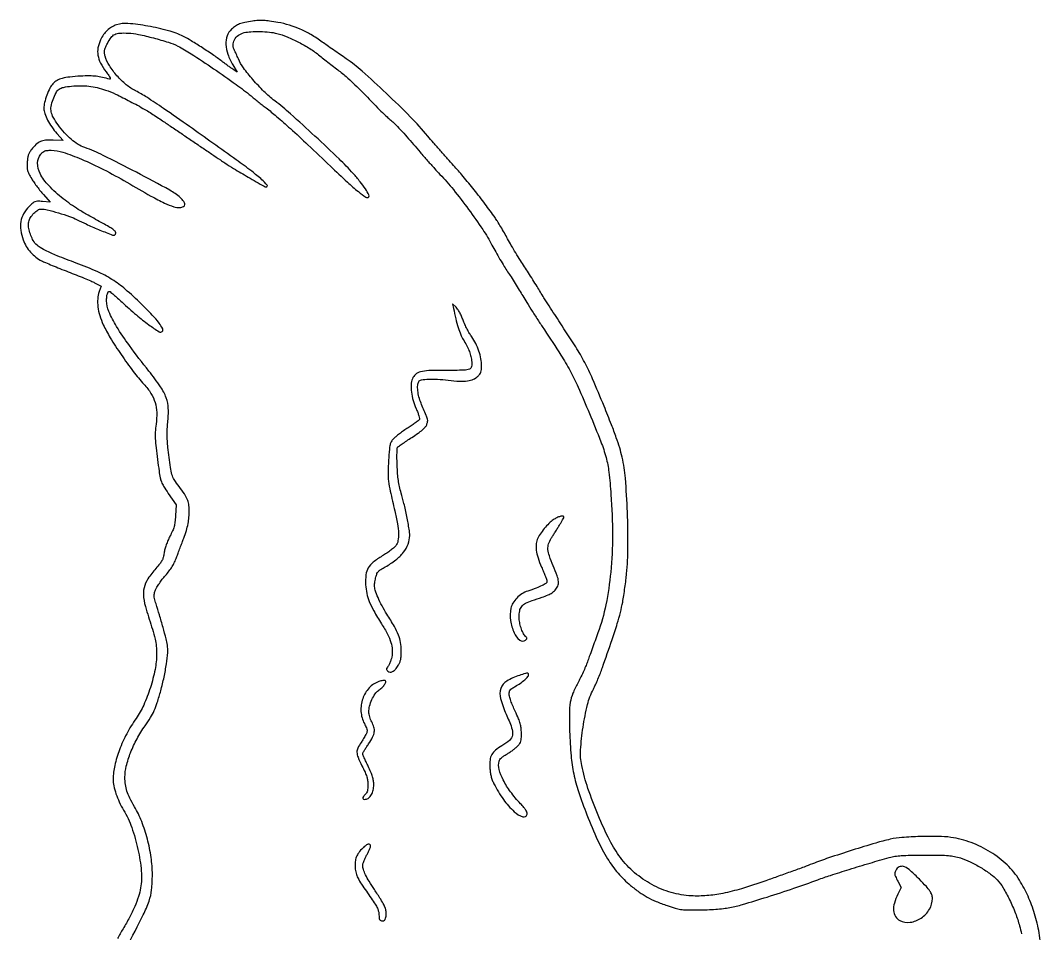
# Model space of a CAD drawing. Extents: x 33 to 1089, y 47 to 1397.
# Drawn here: x 307 to 1089, y 698 to 1397 of the extents above; entities that cross this region are included whole.
import ezdxf

# ---------------------------------------------------------------- set-up
doc = ezdxf.new("R2010")
doc.units = 0

msp = doc.modelspace()

# ---------------------------------------------------------------- linework, layer by layer
for points in [[(1088.515306, 683.5, 0.026857), (1086.677762, 698.967472, 0.030475), (1083.231894, 713.495915, 0.031649), (1078.196489, 726.992808, 0.034262), (1071.608588, 739.377866, 0.062665), (1062.153031, 751.010584, 0.05172), (1049.515476, 760.813797, 0.050392), (1034.771126, 768.040325, 0.052504), (1019.080158, 772.048607, 0.032769), (1009.49401, 772.814021, 0.011235), (995.55603, 772.698264, 0.011054), (981.732349, 771.966584, 0.036676), (972.731668, 770.621861, 0.016843), (961.63965, 767.726826, 0.004161), (943.655441, 762.216619, 0.004375), (925.513162, 756.317362, 0.012756), (913.135517, 751.818202, -0.004794), (906.75382, 749.382793, -0.001661), (897.501328, 745.988004, -0.00165), (887.282864, 742.315402, -0.001919), (877.541024, 738.892427, -0.009947), (858.780161, 732.796606, -0.023382), (844.503616, 729.189007, -0.029895), (832.364288, 727.466098, -0.032972), (820.5, 727.284615, -0.057971), (805.158288, 729.861879, -0.053321), (790.351307, 735.927422, -0.052932), (777.061728, 745.040678, -0.055343), (766.202197, 756.619223, -0.04366), (758.027694, 769.788256, -0.017703), (749.160575, 788.977435, -0.017809), (741.403989, 809.469737, -0.030385), (736.603335, 827.125781, -0.066866), (735.755729, 839.010813, -0.022322), (737.621005, 856.381203, -0.022588), (741.067834, 873.670879, -0.05915), (745.521827, 885.5, 0.013446), (747.148937, 888.856529, 0.006493), (749.059518, 893.234375, 0.006434), (750.934016, 897.851593, 0.009183), (752.469105, 902, 0.00154), (759.906061, 923.503499, 0.007678), (763.856953, 935.647547, 0.013413), (766.262154, 944.259231, 0.017837), (767.955366, 952.208751, 0.005482), (768.791261, 957.284307, 0.003459), (769.660868, 963.225257, 0.003473), (770.434854, 969.078055, 0.006378), (770.971155, 973.855955, 0.023719), (772.020945, 994.184608, 0.010579), (771.565392, 1020.993919, 0.009997), (770.05513, 1046.940514, 0.037646), (767.567681, 1063.029566, 0.016185), (765.654041, 1070.193872, 0.011957), (763.093768, 1077.990344, 0.00854), (759.391858, 1087.876635, 0.002968), (753.729435, 1102, 0.004927), (744.937159, 1122.965271, 0.019523), (738.91104, 1135.569075, 0.019968), (731.98429, 1147.528889, 0.005324), (720, 1166, -0.002494), (715.92011, 1172.210977, -0.002048), (711.622728, 1178.884375, -0.002067), (707.723941, 1185.049682, -0.005477), (705.002795, 1189.5, 0.004541), (702.453247, 1193.687268, 0.002325), (699.182999, 1198.895788, 0.00231), (695.764372, 1204.230179, 0.003474), (692.729461, 1208.847363, -0.007401), (689.658213, 1213.600746, -0.004351), (686.119949, 1219.370026, -0.004351), (682.682954, 1225.199462, -0.007407), (679.925149, 1230.138856, 0.005407), (677.39054, 1234.721476, 0.004782), (674.653313, 1239.440742, 0.004807), (672.105867, 1243.64491, 0.014568), (670.262838, 1246.436498, 0.008118), (662.704831, 1256.826776, 0.006555), (654.263213, 1267.743481, 0.006699), (645.874731, 1278.016846, 0.011192), (638.512674, 1286.40203, -0.003451), (633.972891, 1291.414053, -0.001989), (628.572204, 1297.508492, -0.001987), (623.19764, 1303.671477, -0.003324), (618.733129, 1308.90203, 0.019278), (605.431207, 1323.51544, 0.008736), (586.965047, 1341.649412, 0.008184), (568.52864, 1358.567638, 0.032128), (556.359131, 1368.049202, -0.001508), (551.700384, 1371.240963, -0.001113), (546.563093, 1374.80029, -0.001125), (541.723366, 1378.185615, -0.002524), (538.068244, 1380.782253, 0.020877), (529.371953, 1386.491968, 0.030651), (521.252326, 1390.697994, 0.032312), (513.020367, 1393.722177, 0.027375), (504, 1395.860206, 0.008922), (497.685275, 1396.880228, 0.022574), (493.056999, 1397.331348, 0.027544), (488.98439, 1397.318923, 0.021006), (484.547238, 1396.87313, 0.016531), (478.842987, 1395.863412, 0.041089), (474.784268, 1394.650524, 0.051695), (471.564491, 1392.99135, 0.044284), (468.56816, 1390.629054, 0.119979), (465.26284, 1385.538041, 0.09472), (464.29023, 1379.021188, 0.077061), (465.784695, 1371.43644, 0.04845), (469.683136, 1363.26589), (472.987778, 1357.777988), (470.243889, 1359.550811, -0.010284), (468.826737, 1360.508309, -0.003018), (466.690392, 1362.036042, -0.003029), (464.306959, 1363.784422, -0.003249), (462, 1365.521673, 0.012529), (455.078986, 1370.534998, 0.006756), (446.319781, 1376.378512, 0.006556), (437.753192, 1381.769603, 0.019963), (431.748499, 1385.117843, 0.050864), (420.269393, 1389.531918, 0.02315), (404.555977, 1393.032034, 0.021054), (389.272689, 1395.042207, 0.102216), (380.632596, 1394.043761, 0.05509), (376.852577, 1392.315457, 0.053653), (373.504325, 1389.790577, 0.051543), (370.65833, 1386.509358, 0.043951), (368.366871, 1382.540865, 0.062136), (366.383433, 1376.38474, 0.089701), (366.334073, 1370.679141, 0.078593), (368.335178, 1364.781873, 0.037664), (372.588644, 1357.986785, -0.008171), (374.596084, 1355.164401, -0.037666), (375.603514, 1353.431524, -0.152357), (375.72407, 1352.627973, -0.454963), (375.312035, 1352.367705, 0.017711), (369.767738, 1353.813854, 0.028452), (364.94763, 1354.605787, 0.026314), (359.809074, 1354.880134, 0.012688), (353.216772, 1354.717595, 0.013248), (344.726612, 1354.066647, 0.040991), (339.078887, 1353.01002, 0.060876), (335.05135, 1351.361594, 0.077491), (331.895551, 1348.888187, 0.073388), (329.56498, 1345.516786, 0.02678), (327.273912, 1340.169416, 0.027064), (325.542834, 1334.515776, 0.060827), (325, 1330.070181, 0.084112), (325.673796, 1326.093162, 0.035768), (327.820348, 1321.115795, 0.032845), (331.028163, 1315.816579, 0.029621), (335.006245, 1310.787362), (339.723257, 1305.5), (332.111629, 1305.785721, 0.031924), (326.327806, 1305.633536, 0.080893), (322.267693, 1304.590044, 0.086476), (318.909347, 1302.363162, 0.040309), (315.405579, 1298.465095, 0.033656), (313.983879, 1296.315423, 0.051139), (313.081888, 1294.267303, 0.044588), (312.539302, 1291.880576, 0.01922), (312.22633, 1288.629956, 0.019804), (312.159831, 1284.925081, 0.062123), (312.5207, 1282.46655, 0.054691), (313.499931, 1280.008448, 0.012911), (315.676464, 1276.155334, 0.01586), (317.505429, 1273.312743, 0.009081), (319.881117, 1269.996338, 0.009064), (322.393545, 1266.745046, 0.014879), (324.649369, 1264.098071), (329.818972, 1258.385475), (323.898866, 1258.813696, 0.015388), (320.098214, 1258.971261, 0.094455), (318.176943, 1258.626225, 0.091226), (316.487596, 1257.595139, 0.013865), (313.604501, 1254.867659, 0.069218), (309.495021, 1249.430164, 0.083859), (307.355893, 1243.414327, 0.079138), (307.246839, 1236.751775, 0.054164), (309.120798, 1229.406684, 0.045358), (311.51972, 1224.423733, 0.045942), (314.769064, 1219.977943, 0.046413), (318.740703, 1216.240225, 0.048358), (323.281965, 1213.357118, 0.016102), (326.09866, 1212.041987, 0.003165), (331.245924, 1209.876114, 0.003354), (337.278925, 1207.42963, 0.003107), (343.5, 1205, -0.003156), (349.727089, 1202.567318, -0.003386), (355.77817, 1200.111676, -0.003207), (360.947404, 1197.934089, -0.015979), (363.800058, 1196.601318), (368.790956, 1194.072239), (367.29569, 1189.786119, 0.066139), (366.172053, 1184.343093, 0.048736), (366.33166, 1178.182886, 0.043676), (367.760051, 1171.500828, 0.033199), (370.429334, 1164.5, 0.030019), (375.768738, 1154.505522, 0.01221), (384.160827, 1141.558464, 0.012316), (393.405165, 1128.722524, 0.02304), (401.599136, 1118.892036, -0.044383), (406.943832, 1111.89366, -0.067462), (410.120662, 1104.944485, -0.066529), (411.359141, 1097.328412, -0.041857), (410.859852, 1088.313009, 0.018365), (410.242466, 1082.296919, 0.032197), (410.236627, 1077.29396, 0.014743), (410.890346, 1070.261209, 0.001268), (413.136114, 1052.34624, 0.016454), (413.940782, 1047.364694, 0.050139), (414.930225, 1044.087848, 0.041937), (416.644553, 1040.772814, 0.00898), (420.192482, 1035.34624), (426.205711, 1026.5), (425.703835, 1018.094821, -0.014106), (425.281647, 1013.301357, -0.037327), (424.629634, 1009.923445, -0.038422), (423.494511, 1006.735838, -0.015713), (421.492473, 1002.594821, 0.018875), (419.947354, 999.346656, 0.016929), (418.590164, 995.872382, 0.017596), (417.5466, 992.538634, 0.031833), (416.965974, 989.739588, -0.027138), (416.298773, 986.364261, -0.060297), (415.35281, 983.924364, -0.048639), (413.723657, 981.478033, -0.012708), (410.644021, 977.896019, 0.039625), (404.621582, 970.077171, 0.086778), (401.660694, 963.151423, 0.089809), (401.279287, 955.786753, 0.04474), (403.295329, 946.63449, -0.002476), (408.021868, 931.424124, -0.016905), (410.059811, 923.840478, -0.031861), (410.976964, 918.333154, -0.026841), (411.258595, 912.427013, -0.047985), (410.049224, 900.601985, -0.027551), (406.460327, 886.714995, -0.027568), (401.377332, 873.337346, -0.048952), (395.564149, 863.091027, 0.030826), (388.359479, 851.399117, 0.032306), (382.772279, 839.087804, 0.034538), (379.180053, 827.154364, 0.055894), (378, 816.631253, 0.051555), (378.530215, 811.502647, 0.029616), (380.161105, 805.499058, 0.027503), (382.695151, 799.144663, 0.025408), (385.971683, 792.931001, -0.049467), (392.219569, 779.562933, -0.030563), (396.97206, 762.862707, -0.030746), (399.561061, 746.25737, -0.0665), (399.05022, 733.366984, -0.037238), (397.389521, 726.776783, -0.021475), (394.473504, 719.128271, -0.019365), (390.487298, 710.789295, -0.015268), (385.556838, 702.080772, 0.011093), (381.199611, 694.532428, 0.026319)], [(388.37619, 688, 0.00305), (401.019268, 712.79669, 0.031541), (405.50921, 723.347179, 0.059816), (407.4105, 731.857564, 0.025082), (408, 743.601405, 0.036062), (407.050669, 756.746756, 0.028212), (404.199359, 770.769832, 0.028497), (399.842069, 784.18826, 0.040176), (394.36017, 795.5, -0.017268), (390.774379, 802.110114, -0.036783), (388.570406, 807.487487, -0.043262), (387.393825, 812.535827, -0.035642), (387, 818.053596, -0.061556), (388.058104, 826.615694, -0.031891), (391.347767, 836.896944, -0.030105), (396.300872, 847.594448, -0.031092), (402.455811, 857.5, 0.017537), (406.568542, 863.735471, 0.031979), (409.40542, 869.130899, 0.027913), (411.764558, 875.317242, 0.010274), (414.419317, 884.280028, 0.014228), (416.977687, 894.78154, 0.016678), (418.784079, 904.871193, 0.017491), (419.732827, 913.554836, 0.058736), (419.48455, 919.260143, 0.022676), (418.505606, 923.940926, 0.003863), (416.170584, 932.745477, 0.004483), (413.454171, 942.338959, 0.00628), (410.843738, 950.854524, -0.009812), (409.665851, 954.796092, -0.058523), (409.337537, 956.913152, -0.076899), (409.557472, 958.791596, -0.023694), (410.449979, 961.508193, -0.044602), (411.476025, 963.610998, -0.014664), (413.342632, 966.507679, -0.014476), (415.612608, 969.616435, -0.015894), (417.99172, 972.490621, 0.017066), (420.885991, 976.003886, 0.025353), (423.150373, 979.283585, 0.026808), (424.978248, 982.629717, 0.022777), (426.549235, 986.336951, -0.000054), (427.768037, 989.620882, -0.00003), (429.245233, 993.598979, -0.00003), (430.734859, 997.609065, -0.00005), (431.995107, 1001, 0.01549), (434.015892, 1006.998247, 0.025124), (435.313922, 1012.217889, 0.02732), (436.011584, 1017.209254, 0.02364), (436.207131, 1022.495231, 0.037828), (435.809224, 1027.115212, 0.061552), (434.705711, 1030.888996, 0.047391), (432.496012, 1034.913289, 0.014193), (428.39696, 1040.591831, -0.022649), (424.715931, 1045.877326, -0.072243), (422.97151, 1049.796127, -0.036568), (421.861765, 1055.229714, -0.002626), (419.972257, 1070.5, -0.011382), (419.480573, 1075.654725, -0.015999), (419.294252, 1080.270962, -0.016601), (419.405685, 1084.753845, -0.013853), (419.813687, 1089.5, 0.037611), (420.228197, 1100.325461, 0.078844), (418.606151, 1108.569275, 0.063127), (414.237049, 1117.008325, 0.017383), (405.308229, 1129.036396, -0.009269), (390.411366, 1148.438246, -0.023856), (380.60022, 1163.13724, -0.032384), (374.736112, 1174.508882, -0.103206), (373, 1182.830214, -0.021829), (373.131964, 1185.851504, -0.04925), (373.554605, 1188.100955, -0.075107), (374.216112, 1189.527966, -0.251827), (375.093894, 1190, -0.174632), (375.670907, 1189.792131, -0.002918), (378.315294, 1187.576562, -0.00713), (381.368859, 1184.911929, -0.004632), (384.824737, 1181.75, 0.010886), (395.820447, 1171.939364, 0.019151), (405.378272, 1164.391452, 0.014298), (413.190063, 1159.029399, 0.353272), (415.622045, 1159.288711, 0.333532), (415.925267, 1161.416706, 0.03741), (413.087986, 1165.774805, 0.02709), (407.898885, 1171.86036, 0.008738), (399.580483, 1180.307881, 0.016383), (387.267101, 1191.615858, 0.037257), (377.109281, 1199.109831, 0.036484), (365.821064, 1205.104801, 0.015119), (349.796327, 1211.599003, -0.005539), (335.02254, 1217.259242, -0.022533), (326.244268, 1221.200589, -0.037496), (320.721566, 1224.526305, -0.093418), (317.461683, 1227.904919, -0.045092), (315.458569, 1231.650477, -0.035097), (313.957778, 1236.02049, -0.036016), (313.158529, 1240.206959, -0.090885), (313.358116, 1243.29071, -0.082948), (314.751579, 1246.484368, -0.049404), (317.352466, 1249.729313, -0.050104), (320.339641, 1252.226427, -0.150395), (322.853592, 1252.997478, -0.06047), (327.591436, 1252.417802, -0.011208), (336.081506, 1250.114178, -0.012559), (344.644272, 1247.34782, -0.035242), (350.424246, 1244.849015, 0.014403), (357.242228, 1241.558019, 0.005855), (366.698565, 1237.457077, 0.002442), (376.392968, 1233.44266, 0.097234), (378.647718, 1233, 0.135194), (379.163399, 1233.14203, 0.100382), (379.602767, 1233.541291, 0.086892), (379.898468, 1234.138511, 0.071721), (380, 1234.842692, 0.202997), (379.52489, 1235.964705, 0.034398), (377.708367, 1237.497611, 0.025309), (374.766859, 1239.43131, 0.00829), (370.25, 1241.983785, -0.003409), (358.837835, 1248.286602, -0.010738), (351.30562, 1252.729158, -0.014909), (345.450517, 1256.600329, -0.014545), (339.786906, 1260.844358, -0.03291), (328.653508, 1270.968755, -0.075058), (322.096676, 1280.207817, -0.116462), (320.167621, 1288.24775, -0.17761), (322.588894, 1294.923275, -0.034352), (324.2197, 1296.611217, -0.091427), (325.641143, 1297.485819, -0.074694), (327.448346, 1297.890193, -0.017757), (330.53928, 1298, -0.081053), (339.512326, 1296.535793, -0.019034), (353.790741, 1291.135776, -0.018264), (370.590898, 1283.305349, -0.013699), (388.5, 1273.519799, 0.00341), (406.940844, 1262.945292, 0.017432), (417.420861, 1257.502948, 0.030904), (424.335135, 1254.722631, 0.104446), (429.146549, 1254.179537, 0.09137), (431.835372, 1254.946818, 0.278156), (432.816223, 1256.483857, 0.173584), (432.075332, 1258.732039, 0.040111), (429.338019, 1261.716294, 0.062587), (421.428802, 1267.402735, 0.003836), (395.76657, 1281.112306, 0.00549), (370.335139, 1294.094772, 0.030679), (356.246869, 1300.04597, -0.054943), (351.103628, 1302.518544, -0.037104), (345.84705, 1306.367908, -0.033827), (340.711753, 1311.386195, -0.027843), (335.930928, 1317.375952, -0.023785), (332.182968, 1323.218276, -0.081375), (330.596363, 1327.427877, -0.096042), (330.569475, 1331.53429, -0.041196), (332.023904, 1336.845406, -0.030553), (334.2902, 1342.049394, -0.118969), (336.559585, 1344.696962, -0.108219), (339.905432, 1346.150127, -0.023098), (346.213614, 1347.090309, -0.025184), (352.95668, 1347.437262, -0.028925), (359.392723, 1347.071408, -0.02894), (365.74062, 1345.965525, -0.02526), (372.219699, 1344.096438, -0.02862), (379.833953, 1340.979104, -0.008692), (390.995411, 1335.404632, -0.009011), (402.23427, 1329.285162, -0.020217), (410.479135, 1324.149819, 0.000445), (414.810897, 1321.207925, 0.000112), (421.871996, 1316.4239, 0.000114), (429.946124, 1310.95886, 0.000115), (438, 1305.512919, -0.000084), (445.905599, 1300.167963, -0.000093), (453.534375, 1295.006223, -0.000086), (460.038991, 1290.6017, -0.000489), (463.5, 1288.252308, 0.015174), (470.154618, 1284.015019, 0.003692), (481.394643, 1277.44029, 0.000904), (493.652472, 1270.420629, 0.130298), (495.239176, 1270, 0.633809), (495.85602, 1271.30694, 0.037868), (491.869716, 1275.463098, 0.020507), (484.085432, 1281.8818, 0.006932), (472.251319, 1290.595204, 0.000794), (436.426776, 1316.128525, 0.004143), (416.546112, 1330.004177, 0.007087), (403.708552, 1338.541915, 0.025757), (395.21545, 1343.418442, -0.05681), (387.991904, 1348.184298, -0.038598), (380.939476, 1355.075914, -0.039062), (375.170382, 1362.797141, -0.068233), (371.866064, 1370.052702, -0.034663), (371.331354, 1372.423831, -0.082853), (371.354421, 1374.222078, -0.059727), (371.975865, 1376.249208, -0.011688), (373.604509, 1379.707287, -0.039815), (376.39297, 1384.326435, -0.121284), (379.160117, 1386.689051, -0.104202), (382.961578, 1387.690791, -0.02521), (389.5, 1387.688129, -0.039037), (397.370958, 1386.668293, -0.012355), (408.908261, 1383.94748, -0.012289), (420.274334, 1380.668267, -0.040433), (427.5, 1377.729497, -0.027137), (437.693741, 1371.874503, -0.005652), (454.877983, 1360.445047, -0.006149), (472.084417, 1348.405621, -0.018118), (483.5, 1339.563161, 0.00427), (485.877774, 1337.613659, 0.002088), (488.940625, 1335.166926, 0.002071), (492.146511, 1332.649317, 0.003001), (495, 1330.454872, -0.015438), (503.020321, 1323.963214, -0.006134), (513.636057, 1314.584887, -0.004849), (527.09158, 1302.161085, -0.002265), (544.292831, 1285.819333, 0.004372), (557.323832, 1273.543524, 0.017066), (565.69642, 1266.307768, 0.019577), (571.451145, 1262.028362, 0.360972), (573.557204, 1262.223871, 0.333711), (573.789321, 1263.856623, 0.020065), (571.06477, 1268.370176, 0.023312), (567.029617, 1273.906468, 0.013819), (561.740335, 1280.134351, 0.018192), (550.89908, 1291.357355, 0.004603), (532.461566, 1308.780292, 0.004611), (513.700281, 1325.865858, 0.018044), (501.648786, 1335.881063, -0.029574), (493.435204, 1343.033183, -0.02031), (484.971361, 1352.034678, -0.020123), (477.765415, 1361.060047, -0.058191), (473.816891, 1368, 0.003659), (473.016383, 1369.850175, 0.00366), (472.188983, 1371.688202, 0.00358), (471.443588, 1373.281988, 0.014488), (470.954432, 1374.236431, -0.124996), (469.876224, 1378.391811, -0.122749), (470.899435, 1382.589311, -0.114818), (473.861103, 1386.020997, -0.099763), (478.184668, 1388.010576, -0.045672), (483.3597, 1388.745825, -0.018278), (490.522036, 1388.841095, -0.01842), (497.782848, 1388.404288, -0.038512), (503.355655, 1387.425235, -0.03519), (511.167986, 1384.825502, -0.021998), (519.912797, 1380.755656, -0.021531), (528.567963, 1375.769744, -0.026722), (536.135398, 1370.377348, 0.001125), (540.006076, 1367.308889, 0.00072), (544.514436, 1363.761921, 0.000724), (548.940588, 1360.300275, 0.001354), (552.533479, 1357.514296, -0.018657), (556.351631, 1354.33618, -0.00641), (561.641763, 1349.463944, -0.006361), (567.344611, 1343.935829, -0.007321), (572.639612, 1338.514296, 0.004577), (577.771452, 1333.201797, 0.00462), (582.983614, 1328.001075, 0.004509), (587.605132, 1323.555103, 0.018642), (590.519882, 1321, -0.027627), (593.393956, 1318.387796, -0.006569), (597.873495, 1313.71902, -0.006736), (602.884538, 1308.210097, -0.006607), (607.778351, 1302.532835, 0.003671), (612.896623, 1296.524205, 0.002795), (618.588066, 1290.015129, 0.002825), (623.992681, 1283.972522, 0.00662), (628.117194, 1279.532835, -0.020773), (638.359822, 1267.861969, -0.011173), (650.047677, 1252.690779, -0.011103), (660.803971, 1237.362266, -0.026256), (667.940904, 1225.379375, 0.006859), (670.754078, 1220.21015, 0.004881), (674.041902, 1214.492691, 0.004928), (677.28649, 1209.098125, 0.010452), (679.926277, 1205, -0.005384), (682.542644, 1201.027264, -0.002869), (685.698083, 1196.059375, -0.002855), (688.86369, 1190.947097, -0.00444), (691.528438, 1186.5, 0.006427), (694.513776, 1181.562486, 0.002431), (698.807239, 1174.7375, 0.002407), (703.549463, 1167.358534, 0.002935), (708.061484, 1160.5, -0.004626), (720.649566, 1141.22367, -0.018818), (727.748753, 1129.152178, -0.019422), (733.813449, 1116.760606, -0.005156), (742.507963, 1096.535152, -0.005298), (751.285838, 1074.87872, -0.028717), (755.237307, 1062.836825, -0.035834), (757.375955, 1051.596308, -0.011193), (758.987632, 1034.5, -0.01754), (760.129307, 1003.262596, -0.023944), (758.822339, 975.129707, -0.026743), (755.105799, 950.163295, -0.037571), (748.96178, 928.5, 0.000577), (746.789054, 922.553521, 0.000488), (744.505618, 916.2625, 0.000492), (742.435673, 910.524596, 0.00138), (741.00081, 906.5, -0.014398), (739.585604, 902.835079, -0.007727), (737.640556, 898.393437, -0.007687), (735.515326, 893.920823, -0.011934), (733.531942, 890.137232, 0.030796), (729.802341, 882.319191, 0.054676), (727.871204, 875.456524, 0.03993), (727.147938, 866.992261, 0.009782), (727.345791, 853, 0.013191), (728.455268, 834.556723, 0.029623), (730.490194, 820.688482, 0.029244), (734.167886, 807.050174, 0.012547), (740.583849, 789.306259, 0.014221), (748.794225, 769.91353, 0.031272), (756.38949, 755.723693, 0.038981), (764.454666, 744.706213, 0.041133), (774, 735.286955, 0.019345), (780.546029, 730.229121, 0.028666), (786.680555, 726.367326, 0.027123), (793.466285, 723.086997, 0.015073), (802.050068, 719.797921, 0.012039), (808.077226, 717.855976, 0.038414), (812.208018, 716.971949, 0.029649), (816.946106, 716.617077, 0.005048), (826, 716.568347, 0.008288), (832.702025, 716.711048, 0.009161), (839.175227, 717.075129, 0.009825), (845.070774, 717.63187, 0.016408), (850, 718.359798, 0.027232), (859.785741, 720.691149, 0.004429), (878.463234, 726.411304, 0.005187), (898.88842, 733.098969, 0.007006), (917.206788, 739.595477, -0.009997), (926.913574, 742.972704, -0.003254), (941.37696, 747.578994, -0.003287), (957.244098, 752.404667, -0.004139), (972, 756.654024, -0.030199), (976.289095, 757.575981, -0.020924), (981.221529, 758.118301, -0.013254), (988.043666, 758.399273, -0.003467), (999, 758.483871, -0.002961), (1010.975394, 758.42237, -0.017124), (1017.295787, 758.135849, -0.030132), (1021.853985, 757.494466, -0.026208), (1026.524129, 756.289823, -0.036589), (1033.811407, 753.39615, -0.021772), (1042.033757, 748.960976, -0.021761), (1049.592191, 743.990289, -0.049928), (1054.686143, 739.477179, -0.0543), (1059.091788, 733.529181, -0.019545), (1064.054959, 724.222863, -0.01962), (1068.572951, 713.873777, -0.027831), (1071.700944, 704.330643, -0.014847), (1073.15627, 698.154086, -0.027016)]]:
    msp.add_lwpolyline(points, format="xyb")
for points in [[(638.489996, 1177, 0.010872), (640.214133, 1169.073301, 0.016652), (642.084006, 1162.296393, 0.019204), (644.02388, 1156.828553, 0.047833), (645.961894, 1153.059382, -0.019025), (648.496756, 1148.757475, -0.02954), (650.312918, 1144.852816, -0.032204), (651.5462, 1141.027945, -0.029833), (652.31625, 1136.977589, -0.066197), (652.298315, 1132.462281, -0.273796), (650.669874, 1130.409635, -0.087345), (646.585873, 1129.618307, -0.004286), (632.785048, 1129.5, 0.00762), (619.501125, 1129.297544, 0.05404), (613.125449, 1128.409124, 0.120794), (609.46303, 1126.470415, 0.113185), (607.006474, 1123.01563, 0.089484), (606.070884, 1118.714935, 0.040624), (606.333734, 1112.940747, 0.03726), (607.64239, 1106.523825, 0.034494), (609.912818, 1100.198636, -0.011775), (611.084274, 1097.349066, -0.017138), (611.970286, 1094.780935, -0.012729), (612.565642, 1092.650385, -0.202868), (612.453561, 1091.92486, -0.094156), (611.897985, 1091.318027, -0.004244), (609.606769, 1089.636146, -0.006988), (606.829625, 1087.692023, -0.004933), (603.657909, 1085.58253, 0.00933), (600.319601, 1083.319646, 0.009062), (597.034924, 1080.912184, 0.009003), (594.224591, 1078.69199, 0.032896), (592.567363, 1077.140694, 0.051956), (590.84983, 1074.875819, 0.07963), (589.924258, 1072.598717, 0.036876), (589.381554, 1069.089341, 0.003828), (588.779957, 1060.75465, 0.012147), (588.40008, 1051.288164, 0.03448), (588.750597, 1044.695492, 0.024233), (590.065248, 1037.060132, 0.003695), (593.533602, 1022, -0.014906), (595.577902, 1012.114963, -0.035258), (596.355425, 1004.639417, -0.048662), (595.998524, 999.078906, -0.119046), (594.418248, 995.323632, -0.059681), (593.099504, 993.920817, -0.012987), (590.494393, 991.852292, -0.013359), (587.334144, 989.603788, -0.012444), (583.983754, 987.471404, 0.031283), (576.980825, 982.634501, 0.094934), (573.204158, 978.280365, 0.103093), (571.473628, 973.05366, 0.04084), (571.225504, 965.45461, 0.039651), (572.090177, 958.749683, 0.044793), (573.989571, 952.54442, 0.033204), (577.449888, 945.434587, 0.011181), (583.398523, 935.548684, -0.020097), (587.989878, 927.601029, -0.04684), (590.601157, 921.249478, -0.06071), (591.592846, 915.646444, -0.065031), (591.170882, 910.103014, -0.020781), (590.614097, 907.898651, -0.0205), (589.874095, 905.737926, -0.020878), (589.070919, 903.903556, -0.070394), (588.338809, 902.821886, 0.023589), (587.402132, 901.683261, 0.151409), (587.155809, 900.988439, 0.174448), (587.36368, 900.32877, 0.033691), (588.200177, 899.371251, 0.167738), (589.90662, 898.540587, 0.156844), (591.81639, 898.9089, 0.093476), (593.916764, 900.635649, 0.035028), (596.160623, 903.73735, 0.03742), (597.349114, 906.012203, 0.050643), (598.046185, 908.22298, 0.038633), (598.39437, 910.949567, 0.012665), (598.493441, 915, 0.042416), (597.958431, 921.230763, 0.051245), (596.377078, 926.882164, 0.036575), (593.23033, 933.423855, 0.010882), (587.494733, 942.922393, -0.018412), (583.763177, 949.317771, -0.021438), (580.711687, 955.659244, -0.022438), (578.602294, 961.250564, -0.079135), (578, 965.032197, -0.032592), (578.070829, 966.117648, -0.009514), (578.319988, 967.773511, -0.009516), (578.672319, 969.631452, -0.010059), (579.08932, 971.440442, -0.037692), (579.929262, 973.957985, -0.089269), (581.00085, 975.609972, -0.06535), (582.786298, 977.073921, -0.013467), (586.306429, 979.133262, 0.040874), (594.239898, 984.377662, 0.060537), (600.120668, 990.274142, 0.071026), (603.743478, 996.582132, 0.094613), (604.994423, 1003.057112, 0.043779), (604.583097, 1007.866347, 0.006274), (602.760562, 1017.58532, 0.007713), (600.562895, 1027.729629, 0.015511), (598.459316, 1035.643974, -0.016034), (597.143968, 1040.613686, -0.020504), (596.269858, 1045.267267, -0.018047), (595.707985, 1050.421631, -0.008911), (595.347993, 1057, -0.006293), (595.229915, 1061.866029, -0.009293), (595.259432, 1066.137143, -0.005129), (595.387343, 1069.713035, -0.153182), (595.693595, 1070.551977, -0.073996), (596.357086, 1071.19413, -0.002715), (599.221363, 1073.221304, -0.0049), (602.653673, 1075.572866, -0.003416), (606.570619, 1078.161806, 0.008641), (611.412862, 1081.435548, 0.023907), (614.663161, 1083.955922, 0.033967), (616.797067, 1086.047114, 0.083921), (617.957527, 1087.897461, 0.054537), (618.64776, 1090.264507, 0.108159), (618.568576, 1092.208366, 0.035212), (617.605637, 1095.051254, 0.00161), (613.608489, 1104.5, -0.037751), (612.029163, 1109.141723, -0.037557), (611.162356, 1113.976149, -0.039707), (611.064587, 1118.232988, -0.127675), (611.923274, 1120.910095, -0.215947), (613.939767, 1122.234334, -0.026857), (619.288611, 1122.78187, -0.026633), (626.265403, 1122.74737, -0.01614), (634.49075, 1122.001141, 0.017269), (643.10013, 1121.239667, 0.046426), (649.236843, 1121.47975, 0.067075), (653.744033, 1122.706971, 0.096703), (657.162576, 1125.00873, 0.03594), (658.631772, 1126.705811, 0.073594), (659.465565, 1128.251187, 0.064578), (659.877074, 1130.101154, 0.022479), (660, 1132.833983, 0.047753), (659.473669, 1138.332387, 0.033848), (657.888029, 1144.328262, 0.033348), (655.465967, 1150.172691, 0.041174), (652.426034, 1155.22285, -0.024348), (650.769819, 1157.775953, -0.012302), (648.92324, 1161.138678, -0.012188), (647.182451, 1164.71314, -0.017734), (645.838623, 1167.951373, 0.017468), (644.579123, 1170.990978, 0.017014), (643.100253, 1173.962565, 0.017189), (641.624242, 1176.480671, 0.05882), (640.429925, 1177.951373), (637.808051, 1180.5)], [(715.5, 1015.571621, 0.055726), (712.428878, 1013.219966, 0.023703), (708.860035, 1009.454298, 0.023537), (705.491707, 1005.15086, 0.034499), (702.987597, 1001.04881, 0.093644), (701.761713, 996.975837, 0.058742), (701.82028, 991.986372, 0.046283), (703.165904, 986.013413, 0.02481), (705.857143, 978.942886, -0.005859), (707.444008, 975.206137, -0.007952), (708.783036, 971.794007, -0.005597), (709.822681, 968.917956, -0.084116), (710, 967.8714, -0.250068), (709.26702, 966.497484, -0.032242), (706.285354, 964.765802, -0.026541), (701.744408, 962.799542, -0.010481), (695.312515, 960.563336, 0.063342), (690.86374, 958.468092, 0.05683), (686.898089, 955.259857, 0.059449), (683.928043, 951.419471, 0.088754), (682.42661, 947.460491, 0.079963), (682.182531, 938.024014, 0.072921), (684.867839, 928.661303, 0.111828), (689.140469, 923.013161, 0.363093), (693.495614, 922.99636, 0.034897), (694.312267, 923.776428, 0.180795), (694.540276, 924.345937, 0.163701), (694.349602, 924.959221, 0.027409), (693.563367, 925.929981, -0.068144), (691.732391, 928.609267, -0.036296), (690.199834, 932.328659, -0.034672), (689.134982, 936.516964, -0.039081), (688.714182, 940.647288, -0.055518), (689.135422, 945.448481, -0.116134), (690.68875, 948.838417, -0.108421), (693.67534, 951.322996, -0.044572), (698.576144, 953.330713, 0.005958), (706.290015, 955.815678, 0.024762), (710.841424, 957.597113, 0.041016), (713.885605, 959.278276, 0.057832), (716.25, 961.278261, 0.09094), (718.27365, 964.423068, 0.117234), (718.809118, 967.805607, 0.068471), (717.821078, 972.371032, 0.014863), (714.826117, 979.878519, -0.017651), (711.829745, 987.512928, -0.067233), (710.792935, 992.513368, -0.096132), (711.296018, 996.633827, -0.061308), (713.339593, 1001.024331, -0.000327), (714.654732, 1003.127862, -0.000163), (716.321437, 1005.787903, -0.000162), (718.048715, 1008.54063, -0.000239), (719.566866, 1010.955763, 0.006103), (720.882176, 1013.103705, 0.008736), (721.991517, 1015.042203, 0.005315), (722.873088, 1016.688327, 0.120845), (723, 1017.205763, 0.371008), (722.393246, 1017.910918, 0.091319), (720.738161, 1017.857273, 0.053259), (718.302078, 1017.047413, 0.028705)], [(581.329545, 891.318182, 0.125351), (573.877245, 886.43442, 0.102849), (568.99938, 878.228185, 0.09851), (567.670305, 868.438292, 0.104664), (570.251164, 859.113689, -0.009807), (571.89369, 855.789904, -0.077475), (572.374849, 854.145887, -0.117026), (572.227716, 852.72125, -0.034069), (571.354575, 850.678992, -0.010416), (570.595101, 849.265218, -0.006492), (569.64931, 847.639008, -0.006513), (568.674661, 846.059197, -0.011736), (567.829012, 844.794227, 0.039647), (565.272897, 840.466428, 0.122164), (564.565704, 837.166707, 0.092015), (565.392773, 833.388585, 0.016875), (568.402627, 826.873457, -0.009494), (570.789516, 821.900904, -0.030393), (572.11122, 818.470633, -0.041685), (572.777038, 815.543871, -0.035105), (573, 812.372161, -0.018956), (572.897754, 809.676273, -0.04731), (572.563855, 807.735375, -0.062983), (571.951923, 806.249709, -0.067322), (571, 805, 0.037139), (569.478824, 803.234349, 0.170647), (569.086908, 801.962311, 0.333133), (569.663057, 801.253188, 0.098547), (571.149674, 801.180449, 0.138761), (573.662884, 802.312835, 0.090432), (575.704827, 804.780209, 0.074908), (577.0305, 808.287034, 0.055397), (577.450086, 812.418811, 0.035952), (577.203524, 815.443017, 0.035292), (576.525992, 818.420008, 0.027315), (575.271861, 821.866967, 0.010956), (573.200086, 826.438861, -0.003934), (571.590744, 829.861615, -0.005768), (570.233775, 832.89934, -0.002937), (569.131208, 835.487647, -0.099533), (569, 836.140234, -0.130153), (569.162878, 836.755353, -0.005383), (570.321875, 838.740418, -0.009033), (571.775887, 841.073595, -0.006258), (573.5, 843.660465, 0.030395), (576.583829, 848.809464, 0.085068), (577.859144, 852.802769, 0.10533), (577.599817, 856.475708, 0.063252), (575.863636, 860.506546, -0.037992), (575.036245, 862.188785, -0.025983), (574.34761, 864.204538, -0.02618), (573.879913, 866.249, -0.043163), (573.727273, 868.013887, -0.06366), (574.30337, 872.52034, -0.04088), (576.043813, 877.503615, -0.041414), (578.448557, 881.900151, -0.100905), (581.045682, 884.502366, 0.043203), (583.51314, 886.463652, 0.04919), (585.490437, 888.743055, 0.058561), (586.613025, 890.801578, 0.313225), (586.343098, 891.981902, 0.191421), (585.772151, 892.19721, 0.0285), (584.522589, 892.103775, 0.02866), (582.988287, 891.810411, 0.021125)], [(688.906693, 896.057879, 0.05966), (679.247511, 891.698162, 0.176483), (674.751816, 886.119011, 0.149665), (674.5032, 878.297509, 0.039454), (678.776641, 866.376759, -0.018838), (682.984056, 856.006061, -0.120736), (683.587091, 850.414485, -0.179457), (681.405301, 846.304381, -0.053513), (675.532372, 842.105179, 0.039661), (670.575144, 838.763834, 0.097841), (667.750276, 835.432869, 0.09971), (666.434451, 831.318664, 0.04223), (666.280973, 825.5, 0.019287), (666.627009, 821.929318, 0.028536), (667.227912, 818.842062, 0.029934), (668.149579, 815.956296, 0.024599), (669.46334, 813, 0.038588), (676.676579, 801.088569, 0.05227), (685.024052, 791.687196, 0.10331), (691.560942, 787.818635, 0.470338), (694.829537, 789.826201, 0.122178), (694.685225, 791.230228, 0.054492), (693.863814, 792.911528, 0.036315), (692.307355, 795.019891, 0.01263), (689.776763, 797.826201, -0.03022), (682.098512, 806.967752, -0.043), (676.536149, 815.994555, -0.050876), (673.437856, 824.11146, -0.127911), (673.384226, 830.394742, -0.102047), (673.970871, 831.611381, -0.043417), (675.195685, 832.954223, -0.035554), (676.963532, 834.364841, -0.02122), (679.244284, 835.794648, 0.017747), (681.476161, 837.172319, 0.013267), (683.837383, 838.840414, 0.013453), (685.979915, 840.532555, 0.029594), (687.5, 841.961656, 0.032904), (689.176476, 843.98762, 0.083967), (690.016485, 845.691805, 0.062363), (690.380248, 847.864923, 0.012349), (690.445854, 851.818323, 0.024664), (690.215876, 855.81897, 0.042276), (689.581031, 859.097978, 0.031569), (688.269764, 862.818336, 0.008254), (685.695854, 868.605529, -0.010713), (683.897982, 872.702003, -0.012638), (682.379407, 876.653865, -0.011551), (681.264603, 880.03491, -0.073984), (681, 881.813376, -0.06036), (681.212465, 883.566936, -0.111551), (681.850824, 884.844665, -0.075292), (683.163651, 886.031366, -0.016722), (685.75, 887.621478, 0.021687), (689.710453, 890.110903, 0.029916), (693.016824, 892.700082, 0.030798), (695.389895, 895.074742, 0.182871), (696, 896.687091, 0.159913), (695.731916, 897.503876, 0.262007), (695.085995, 897.795448, 0.0515), (693.601501, 897.507822, 0.002628)], [(569.047727, 763.893881, 0.035255), (565.934309, 760.307465, 0.068146), (564.088361, 756.994557, 0.070655), (563.239667, 753.389292, 0.040604), (563.199616, 748.917093, 0.042927), (563.883218, 744.626804, 0.059633), (565.263578, 740.991949, 0.028165), (568.143883, 736.169112, 0.003089), (575.437833, 725.527384, -0.008684), (578.560615, 720.860152, -0.033317), (580.252694, 717.804345, -0.051777), (581.119262, 715.320112, -0.054418), (581.437833, 712.752451, 0.019409), (581.553079, 710.601348, 0.0772), (581.874615, 709.323094, 0.132293), (582.461814, 708.572067, 0.113993), (583.380173, 708.165089, 0.1398), (584.924042, 708.300766, 0.160412), (586.067575, 709.232271, 0.103127), (586.760869, 711.054341, 0.038372), (586.984687, 713.79966, 0.069161), (586.568911, 716.896491, 0.047046), (585.296078, 720.221615, 0.027025), (582.769554, 724.700034, 0.005934), (577.928717, 732.095964, -0.010655), (573.863572, 738.436632, -0.024181), (571.131834, 743.431731, -0.031859), (569.502452, 747.413753, -0.081354), (569, 750.481355, -0.075281), (569.1834, 751.69256, -0.016027), (569.88125, 753.712738, -0.01642), (570.851586, 756.023926, -0.014965), (572, 758.340336, 0.010309), (573.148738, 760.60419, 0.012806), (574.11875, 762.756959, 0.011138), (574.840756, 764.588736, 0.088526), (575, 765.481104, 0.225902), (574.464761, 766.605318, 0.240137), (573.276904, 766.859439, 0.097948), (571.372329, 765.925604, 0.033577)], [(977.556704, 747.777494, 0.048556), (976.411588, 745.749275, 0.132091), (976.160226, 744.132959, 0.083146), (976.711403, 742.174165, 0.012122), (978.57007, 738.464241), (981.140141, 733.630602), (978.53381, 728.479281, 0.047003), (975.891424, 721.755748, 0.089774), (975.305516, 716.000657, 0.120052), (976.773026, 711.520917, 0.135321), (980.091194, 708.452842, 0.154662), (988.042232, 707.085068, 0.115176), (996.408385, 710.290366, 0.110783), (1002.729651, 717.009297, 0.134888), (1004.993411, 725.3151, 0.081372), (1004.516353, 728.189726, 0.066931), (1003.132456, 730.979404, 0.038151), (1000.374218, 734.457819, 0.008279), (995.072189, 740, 0.016011), (988.152209, 746.563446, 0.077419), (983.610739, 749.489865, 0.175668), (980.289224, 749.723066, 0.172195)]]:
    msp.add_lwpolyline(points, format="xyb", close=True)

doc.saveas('drawing.dxf')
